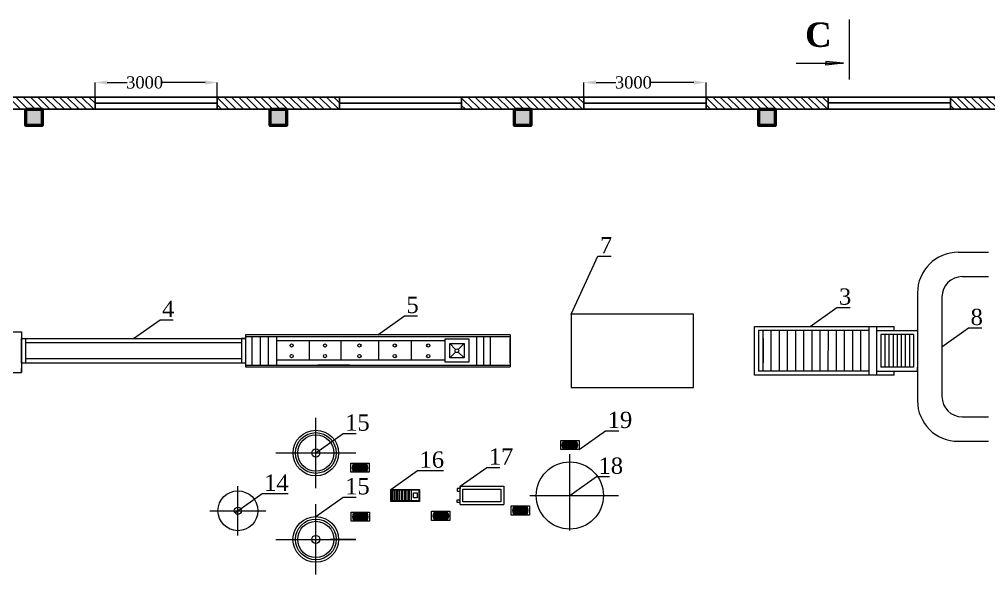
# Model space of a CAD drawing. Header units: inches. Extents: x -4475333 to 345677417, y -211198149 to 2125895.
# Drawn here: x -1887585 to -1863788, y 1351459 to 1365087 of the extents above; entities that cross this region are included whole.
import ezdxf

# ---------------------------------------------------------------- set-up
doc = ezdxf.new("R2010")
doc.units = ezdxf.units.IN
doc.header["$LTSCALE"] = 150
doc.header["$MEASUREMENT"] = 0
for name, color, linetype, lineweight in [('1. N thuong', 255, 'Continuous', 0), ('chuthichso', 8, 'Continuous', 0), ('cot', 2, 'Continuous', 50), ('NHA XUONG', 80, 'Continuous', 50)]:
    doc.layers.add(name, color=color, linetype=linetype, lineweight=lineweight)
doc.layers.add('12132', color=7, linetype='Continuous')
doc.layers.add('132132', color=7, linetype='Continuous')
doc.styles.add('CHU DAM', font='arialbd.ttf', dxfattribs={"height": 200})
doc.styles.add('KICHTHUOC', font='times.ttf')
doc.styles.get("Standard").update_dxf_attribs({"font": 'times.ttf', "height": 100})
doc.dimstyles.new('KICH THUOC HANG', dxfattribs={"dimtxt": 300, "dimasz": 300, "dimexe": 1.25, "dimexo": 0.625, "dimtad": 0, "dimtoh": 1, "dimdec": 0, "dimtxsty": 'KICHTHUOC', "dimcen": 2.5, "dimclrd": 256, "dimclre": 256, "dimclrt": 256, "dimadec": 0, "dimazin": 0, "dimtfac": 1, "dimtdec": 0, "dimtmove": 0, "dimatfit": 3, "dimldrblk": 'OBLIQUE', "dimfxl": 1, "dimlwd": 13, "dimlwe": 13, "dimarcsym": 1})

# ---------------------------------------------------------------- blocks, each defined once
blk = doc.blocks.new('*D173')
at = {"layer": '132132', "lineweight": 13, "transparency": 16777216}
for p, q in [((-1885726, 1363181), (-1885726, 1363539)), ((-1882726, 1363181), (-1882726, 1363539)), ((-1885426, 1363538), (-1884937, 1363538)), ((-1883026, 1363538), (-1884083, 1363538))]:
    blk.add_line(p, q, dxfattribs=at)
at = {"layer": '132132', "lineweight": 0, "transparency": 16777216}
for points in [[(-1885426, 1363588), (-1885426, 1363488), (-1885726, 1363538)], [(-1883026, 1363588), (-1883026, 1363488), (-1882726, 1363538)]]:
    blk.add_solid(points, dxfattribs=at)
at = {"layer": 'Defpoints', "color": 0, "lineweight": 0, "transparency": 16777216}
for p in [(-1882726, 1363538), (-1885726, 1363181), (-1882726, 1363181)]:
    blk.add_point(p, dxfattribs=at)
at = {"layer": '132132', "lineweight": 9, "transparency": 16777216, "insert": (-1884510, 1363538), "char_height": 300, "attachment_point": 5, "style": 'KICHTHUOC'}
blk.add_mtext('3000', dxfattribs=at)
blk = doc.blocks.new('_Oblique')
at = {"color": 0, "linetype": 'ByBlock', "lineweight": -2}
blk.add_line((-0.5, -0.5), (0.5, 0.5), dxfattribs=at)
blk = doc.blocks.new('*D174')
at = {"layer": '132132', "lineweight": 13, "transparency": 16777216}
for p, q in [((-1873726, 1363181), (-1873726, 1363539)), ((-1870726, 1363181), (-1870726, 1363539)), ((-1873426, 1363538), (-1872937, 1363538)), ((-1871026, 1363538), (-1872083, 1363538))]:
    blk.add_line(p, q, dxfattribs=at)
at = {"layer": '132132', "lineweight": 0, "transparency": 16777216}
for points in [[(-1873426, 1363588), (-1873426, 1363488), (-1873726, 1363538)], [(-1871026, 1363588), (-1871026, 1363488), (-1870726, 1363538)]]:
    blk.add_solid(points, dxfattribs=at)
at = {"layer": 'Defpoints', "color": 0, "lineweight": 0, "transparency": 16777216}
for p in [(-1870726, 1363538), (-1873726, 1363181), (-1870726, 1363181)]:
    blk.add_point(p, dxfattribs=at)
at = {"layer": '132132', "lineweight": 9, "transparency": 16777216, "insert": (-1872510, 1363538), "char_height": 300, "attachment_point": 5, "style": 'KICHTHUOC'}
blk.add_mtext('3000', dxfattribs=at)

msp = doc.modelspace()

# ---------------------------------------------------------------- hatches: boundary and pattern name
at = {"layer": '12132', "lineweight": 5, "ltscale": 10}
msp.add_hatch(color=3, dxfattribs=at).paths.add_polyline_path([(-1867352.5, 1364008.2), (-1867787, 1364056.9), (-1867787, 1364008.2), (-1867787, 1363959.5)])
at = {"layer": '12132', "lineweight": 5}
h = msp.add_hatch(dxfattribs=at)
h.set_pattern_fill('ANSI31', color=3, scale=40, angle=-90, style=0)
h.set_pattern_definition([(315, (-1947185.52, 4589129.8), (89.802561, 89.802561), [])])
h.paths.add_polyline_path([(-1887123.2, 1363180.7), (-1885726.1, 1363180.7), (-1885726.1, 1362882.2), (-1886623.2, 1362882.2), (-1888891.3, 1362882.2), (-1888891.3, 1363180.7)])
h = msp.add_hatch(dxfattribs=at)
h.set_pattern_fill('ANSI31', color=3, scale=40, angle=-90, style=0)
h.set_pattern_definition([(315, (-1941350.7, 4589129.8), (89.802561, 89.802561), [])])
h.paths.add_polyline_path([(-1881288.4, 1363180.7), (-1879726.1, 1363180.7), (-1879726.1, 1362882.2), (-1880788.4, 1362882.2), (-1882726.1, 1362882.2), (-1882726.1, 1363180.7)])
h = msp.add_hatch(dxfattribs=at)
h.set_pattern_fill('ANSI31', color=3, scale=40, angle=-90, style=0)
h.set_pattern_definition([(315, (-1935185.49, 4589129.8), (89.802561, 89.802561), [])])
h.paths.add_polyline_path([(-1875123.2, 1363180.7), (-1873726, 1363180.7), (-1873726, 1362882.2), (-1874623.2, 1362882.2), (-1876726.1, 1362882.2), (-1876726.1, 1363180.7)])
h = msp.add_hatch(dxfattribs=at)
h.set_pattern_fill('ANSI31', color=3, scale=40, angle=-90, style=0)
h.set_pattern_definition([(315, (-1929350.7, 4589129.8), (89.802561, 89.802561), [])])
h.paths.add_polyline_path([(-1869288.4, 1363180.7), (-1867726.1, 1363180.7), (-1867726.1, 1362882.2), (-1868788.4, 1362882.2), (-1870726.1, 1362882.2), (-1870726.1, 1363181.4)])
h = msp.add_hatch(dxfattribs=at)
h.set_pattern_fill('ANSI31', color=3, scale=40, angle=-90, style=0)
h.set_pattern_definition([(315, (-1923185.49, 4589129.8), (89.802561, 89.802561), [])])
h.paths.add_polyline_path([(-1863123.2, 1363180.7), (-1861726, 1363180.7), (-1861726, 1362882.2), (-1862623.2, 1362882.2), (-1864726.1, 1362882.2), (-1864726.1, 1363180.7)])
for points in [[(-1887026.1, 1362482.2), (-1887026.1, 1362882.2), (-1887426.1, 1362882.2), (-1887426.1, 1362482.2)], [(-1887026.1, 1362482.2), (-1887026.1, 1362882.2), (-1887426.1, 1362882.2), (-1887426.1, 1362482.2)], [(-1881026.1, 1362482.2), (-1881026.1, 1362882.2), (-1881426.1, 1362882.2), (-1881426.1, 1362482.2)], [(-1881026.1, 1362482.2), (-1881026.1, 1362882.2), (-1881426.1, 1362882.2), (-1881426.1, 1362482.2)], [(-1875026.1, 1362482.2), (-1875026.1, 1362882.2), (-1875426.1, 1362882.2), (-1875426.1, 1362482.2)], [(-1875026.1, 1362482.2), (-1875026.1, 1362882.2), (-1875426.1, 1362882.2), (-1875426.1, 1362482.2)], [(-1869026.1, 1362482.2), (-1869026.1, 1362882.2), (-1869426.1, 1362882.2), (-1869426.1, 1362482.2)], [(-1869026.1, 1362482.2), (-1869026.1, 1362882.2), (-1869426.1, 1362882.2), (-1869426.1, 1362482.2)]]:
    msp.add_hatch(color=7, dxfattribs=at).paths.add_polyline_path(points)

# ---------------------------------------------------------------- linework, layer by layer
at = {"color": 3}
for p, q in [((-1899533.6, 1363180.7), (-1885726.1, 1363180.7)), ((-1885726.1, 1363180.7), (-1898725.7, 1363180.7)), ((-1888726.1, 1363180.7), (-1885726.1, 1363180.7)), ((-1887226.1, 1363180.7), (-1885726.1, 1363180.7)), ((-1887026.1, 1363180.7), (-1881226.1, 1363180.7)), ((-1886226.1, 1363180.7), (-1885226.1, 1363180.7)), ((-1885726.1, 1362882.2), (-1885726.1, 1363180.7)), ((-1882726.1, 1363180.7), (-1885726.1, 1363180.7)), ((-1885726.1, 1362882.2), (-1885726.1, 1363180.7)), ((-1884862.2, 1363180.7), (-1884862.2, 1363180.7)), ((-1883226.1, 1363180.7), (-1882226.1, 1363180.7)), ((-1882726.1, 1362882.2), (-1882726.1, 1363180.7)), ((-1873726.1, 1363180.7), (-1882726.1, 1363180.7)), ((-1882726.1, 1363180.7), (-1882726.1, 1362882.2)), ((-1881226.1, 1363180.7), (-1882476.1, 1363180.7)), ((-1879726.1, 1363180.7), (-1876726.1, 1363180.7)), ((-1879726.1, 1362882.2), (-1879726.1, 1363180.7)), ((-1876726.1, 1363180.7), (-1876726.1, 1362882.2)), ((-1873726.1, 1362882.2), (-1873726.1, 1363180.7)), ((-1870726.1, 1363180.7), (-1873726.1, 1363180.7)), ((-1870726.1, 1363180.7), (-1873174.6, 1363180.7)), ((-1870726.1, 1363180.7), (-1861726.1, 1363180.7)), ((-1870726.1, 1362882.2), (-1870726.1, 1363180.7)), ((-1870726.1, 1363180.7), (-1870726.1, 1363180.7)), ((-1867726.1, 1362882.2), (-1867726.1, 1363180.7)), ((-1864726.1, 1363180.7), (-1864726.1, 1362882.2)), ((-1894805.8, 1362882.2), (-1887226.1, 1362882.2)), ((-1894805.8, 1362882.2), (-1887226.1, 1362882.2)), ((-1885726.1, 1362882.2), (-1887226.1, 1362882.2)), ((-1887226.1, 1362882.2), (-1887026.1, 1362882.2)), ((-1885726.1, 1362882.2), (-1887026.1, 1362882.2)), ((-1885726.1, 1363034.4), (-1882726.1, 1363034.4)), ((-1882726.1, 1362882.2), (-1885726.1, 1362882.2)), ((-1881226.1, 1362882.2), (-1882726.1, 1362882.2)), ((-1882726.1, 1362882.2), (-1876560.9, 1362882.2)), ((-1881226.1, 1362882.2), (-1879560.9, 1362882.2)), ((-1880974, 1362882.2), (-1881174, 1362882.2)), ((-1881026.1, 1362882.2), (-1880826.1, 1362882.2)), ((-1879726.1, 1363031.5), (-1876726.1, 1363031.5)), ((-1876726.1, 1362882.2), (-1879726.1, 1362882.2)), ((-1873726.1, 1362882.2), (-1876560.9, 1362882.2)), ((-1873726.1, 1363031.5), (-1870726.1, 1363031.5)), ((-1873726.1, 1362882.2), (-1870726.1, 1362882.2)), ((-1870726.1, 1362882.2), (-1873174.6, 1362882.2)), ((-1872223.6, 1362882.2), (-1872023.6, 1362882.2)), ((-1861726.1, 1362882.2), (-1870726.1, 1362882.2)), ((-1870726.1, 1362882.2), (-1870726.1, 1362882.2)), ((-1864726.1, 1363041.7), (-1867726.1, 1363041.7))]:
    msp.add_line(p, q, dxfattribs=at)
at = {"color": 7}
for p, q in [((-1875426.1, 1362882.2), (-1875626.1, 1362882.2)), ((-1887026.1, 1362682.2), (-1887026.1, 1362482.2)), ((-1881026.1, 1362682.2), (-1881026.1, 1362482.2)), ((-1875026.1, 1362682.2), (-1875026.1, 1362482.2)), ((-1869026.1, 1362682.2), (-1869026.1, 1362482.2))]:
    msp.add_line(p, q, dxfattribs=at)
at = {"layer": '1. N thuong', "lineweight": 0}
for p, q in [((-1864534.5, 1359372.4), (-1863788.5, 1359372.4)), ((-1864434.5, 1358772.4), (-1863788.5, 1358772.4)), ((-1865534.5, 1358372.4), (-1865534.5, 1357452.4)), ((-1864934.5, 1358272.4), (-1864934.5, 1355830.9)), ((-1871034.5, 1357852.4), (-1874034.5, 1357852.4)), ((-1874034.5, 1357852.4), (-1874034.5, 1356052.4)), ((-1871034.5, 1356052.4), (-1871034.5, 1357852.4)), ((-1888534.9, 1357417.9), (-1887534.9, 1357417.9)), ((-1887534.9, 1357417.9), (-1887534.9, 1356417.9)), ((-1869534.5, 1356352.4), (-1869534.5, 1357552.4)), ((-1869534.5, 1357552.4), (-1866110.4, 1357552.4)), ((-1869534.5, 1357552.4), (-1869434.5, 1357552.4)), ((-1869434.5, 1357452.3), (-1869434.5, 1356452.4)), ((-1866724, 1357449.3), (-1869434.5, 1357452.3)), ((-1869324.5, 1356455.1), (-1869323.4, 1357452.1)), ((-1869124.5, 1356452.4), (-1869123.4, 1357449.4)), ((-1868924.5, 1356452.4), (-1868923.4, 1357449.4)), ((-1868724.5, 1356452.4), (-1868723.4, 1357449.4)), ((-1868524.5, 1356452.4), (-1868523.4, 1357449.4)), ((-1868524.5, 1356452.4), (-1868523.4, 1357449.4)), ((-1868324.5, 1356452.4), (-1868323.4, 1357449.4)), ((-1868124.5, 1356452.4), (-1868123.4, 1357449.4)), ((-1867924.5, 1356452.4), (-1867923.4, 1357449.4)), ((-1867724.5, 1356452.4), (-1867723.4, 1357449.4)), ((-1867724.5, 1356452.4), (-1867723.4, 1357449.4)), ((-1867524.5, 1356453.1), (-1867523.4, 1357450)), ((-1867524.5, 1356452.4), (-1867523.4, 1357449.4)), ((-1867324.5, 1356452.4), (-1867323.4, 1357449.4)), ((-1867324.5, 1356452.4), (-1867323.4, 1357449.4)), ((-1867124.5, 1356452.4), (-1867123.4, 1357449.4)), ((-1866924.5, 1356452.4), (-1866923.4, 1357449.4)), ((-1866724.5, 1356352.4), (-1866724.5, 1357552.4)), ((-1866534.4, 1356352.4), (-1866534.4, 1357552.4)), ((-1866534.4, 1357452.4), (-1865534.5, 1357452.4)), ((-1866434.5, 1357352.4), (-1866434.5, 1356552.4)), ((-1865634.5, 1357352.4), (-1866434.4, 1357352.4)), ((-1866334.5, 1357352.4), (-1866334.5, 1356552.4)), ((-1866234.5, 1357352.4), (-1866234.5, 1356552.4)), ((-1866134.5, 1357352.4), (-1866134.5, 1356552.4)), ((-1866110.4, 1357452.4), (-1866110.4, 1357552.4)), ((-1866034.5, 1357352.4), (-1866034.5, 1356552.4)), ((-1865934.5, 1357352.4), (-1865934.5, 1356552.4)), ((-1865834.5, 1357352.4), (-1865834.5, 1356552.4)), ((-1865734.5, 1357352.4), (-1865734.5, 1356552.4)), ((-1865634.5, 1357352.4), (-1865634.5, 1356552.4)), ((-1865534.5, 1357452.4), (-1865534.5, 1356452.4)), ((-1865534.5, 1357452.4), (-1865534.5, 1356452.4)), ((-1865534.5, 1357452.4), (-1865534.5, 1356452.4)), ((-1887535, 1356652.4), (-1887535, 1357252.4)), ((-1887534.9, 1357252.4), (-1882034.9, 1357252.4)), ((-1887435, 1357252.4), (-1887435, 1356652.4)), ((-1887435, 1357152.4), (-1882134.9, 1357152.4)), ((-1882034.9, 1357252.4), (-1882134.9, 1357252.4)), ((-1882134.9, 1357252.4), (-1882134.9, 1356652.4)), ((-1882134.9, 1357152.4), (-1882134.9, 1356752.4)), ((-1875534.9, 1357347.4), (-1882034.9, 1357347.4)), ((-1882034.9, 1357347.4), (-1882034.9, 1356557.4)), ((-1882034.9, 1357307.4), (-1875534.9, 1357307.4)), ((-1882034.9, 1357252.4), (-1882034.9, 1356652.4)), ((-1882034.9, 1357252.4), (-1882034.9, 1357212.4)), ((-1882034.9, 1357252.4), (-1882034.9, 1356857.4)), ((-1881874.5, 1357307.4), (-1881874.5, 1356597.4)), ((-1881874.5, 1357307.4), (-1881874.5, 1356597.4)), ((-1881674.5, 1357307.4), (-1881674.5, 1356597.4)), ((-1881674.5, 1357307.4), (-1881674.5, 1356597.4)), ((-1881474.5, 1357307.4), (-1881474.5, 1356597.4)), ((-1881474.5, 1357307.4), (-1881474.5, 1356597.4)), ((-1881274.5, 1357307.4), (-1881274.5, 1356597.4)), ((-1881274.5, 1357307.4), (-1881274.5, 1356597.4)), ((-1877131.6, 1357198.9), (-1881274.5, 1357198.9)), ((-1880468, 1357198.9), (-1880468, 1356723)), ((-1879690, 1357198.9), (-1879690, 1356723)), ((-1878767, 1357198.9), (-1878767, 1356723)), ((-1877965, 1357198.9), (-1877965, 1356723)), ((-1877018.8, 1357128.1), (-1876874.7, 1356985)), ((-1876809.8, 1356985), (-1876665.8, 1357128.1)), ((-1876358.5, 1357307.4), (-1876358.5, 1356597.4)), ((-1876190, 1357307.4), (-1876190, 1356597.4)), ((-1876027, 1357307.4), (-1876027, 1356597.4)), ((-1875534.9, 1357347.4), (-1875534.9, 1356557.4)), ((-1875534.9, 1357252.4), (-1875534.9, 1356652.4)), ((-1875534.5, 1357252.4), (-1875534.5, 1356652.4)), ((-1875534.5, 1356652.4), (-1875534.5, 1357252.4)), ((-1875534.5, 1357252.4), (-1875534.5, 1356652.4)), ((-1869324, 1357253.6), (-1869324, 1356653.6)), ((-1877018.8, 1356777.2), (-1876874.7, 1356920.4)), ((-1876809.8, 1356920.4), (-1876665.8, 1356777.2)), ((-1882034.9, 1356652.4), (-1887534.9, 1356652.4)), ((-1882134.9, 1356752.4), (-1887435, 1356752.4)), ((-1877131.6, 1356723), (-1881274.5, 1356723)), ((-1875534.9, 1356652.4), (-1875534.9, 1356652.4)), ((-1888534.9, 1356417.9), (-1887534.9, 1356417.9)), ((-1887534.9, 1356417.9), (-1887534.9, 1356517.9)), ((-1882034.9, 1356597.4), (-1875534.9, 1356597.4)), ((-1882034.9, 1356557.4), (-1875534.9, 1356557.4)), ((-1879481.4, 1356597.4), (-1880255.6, 1356597.4)), ((-1866724.5, 1356452.4), (-1869434.5, 1356452.4)), ((-1866724.5, 1356452.4), (-1866824.5, 1356452.4)), ((-1866724.5, 1356352.4), (-1866724.5, 1356452.4)), ((-1866534.4, 1356452.4), (-1865534.5, 1356452.4)), ((-1865634.5, 1356552.4), (-1866434.4, 1356552.4)), ((-1866110.4, 1356352.4), (-1866110.4, 1356452.4)), ((-1865534.5, 1356452.4), (-1865534.5, 1356552.4)), ((-1865534.5, 1356452.4), (-1865534.5, 1355730.9)), ((-1866110.4, 1356352.4), (-1869534.5, 1356352.4)), ((-1874034.5, 1356052.4), (-1871034.5, 1356052.4)), ((-1880305.7, 1353581.2), (-1880305.7, 1355307.9)), ((-1864434.5, 1355330.9), (-1863788.5, 1355330.9)), ((-1874294.3, 1354526), (-1874294.3, 1354751)), ((-1874294.3, 1354526), (-1874294.3, 1354751)), ((-1874294.3, 1354751), (-1873844.3, 1354751)), ((-1873844.3, 1354751), (-1873844.3, 1354526)), ((-1873844.3, 1354526), (-1874294.3, 1354526)), ((-1873844.3, 1354526), (-1874294.3, 1354526)), ((-1874234.3, 1354556), (-1874234.3, 1354721)), ((-1874234.3, 1354721), (-1873904.3, 1354721)), ((-1874234.3, 1354556), (-1874234.3, 1354721)), ((-1874234.3, 1354721), (-1873904.3, 1354721)), ((-1874234.3, 1354706), (-1873904.3, 1354706)), ((-1874234.3, 1354706), (-1873904.3, 1354706)), ((-1874234.3, 1354691), (-1873904.3, 1354691)), ((-1874234.3, 1354691), (-1873904.3, 1354691)), ((-1874234.3, 1354676), (-1873904.3, 1354676)), ((-1874234.3, 1354676), (-1873904.3, 1354676)), ((-1874234.3, 1354661), (-1873904.3, 1354661)), ((-1874234.3, 1354661), (-1873904.3, 1354661)), ((-1874234.3, 1354646), (-1873904.3, 1354646)), ((-1874234.3, 1354646), (-1873904.3, 1354646)), ((-1874234.3, 1354631), (-1873904.3, 1354631)), ((-1874234.3, 1354631), (-1873904.3, 1354631)), ((-1874234.3, 1354616), (-1873904.3, 1354616)), ((-1874234.3, 1354616), (-1873904.3, 1354616)), ((-1874234.3, 1354601), (-1873904.3, 1354601)), ((-1874234.3, 1354601), (-1873904.3, 1354601)), ((-1874234.3, 1354586), (-1873904.3, 1354586)), ((-1874234.3, 1354586), (-1873904.3, 1354586)), ((-1874234.3, 1354571), (-1873904.3, 1354571)), ((-1874234.3, 1354571), (-1873904.3, 1354571)), ((-1873904.3, 1354556), (-1874234.3, 1354556)), ((-1873904.3, 1354556), (-1874234.3, 1354556)), ((-1873904.3, 1354721), (-1873904.3, 1354556)), ((-1864534.5, 1354730.9), (-1863788.5, 1354730.9)), ((-1881287, 1354444.6), (-1879325.8, 1354444.6)), ((-1874069.3, 1354264.5), (-1874069.3, 1354411.9)), ((-1874069.3, 1352537.8), (-1874069.3, 1354264.5)), ((-1879447, 1353969.5), (-1879447, 1354194.5)), ((-1879447, 1353969.5), (-1879447, 1354194.5)), ((-1879447, 1354194.5), (-1878997, 1354194.5)), ((-1879387, 1353999.5), (-1879387, 1354164.5)), ((-1879387, 1354164.5), (-1879057, 1354164.5)), ((-1879387, 1353999.5), (-1879387, 1354164.5)), ((-1879387, 1354164.5), (-1879057, 1354164.5)), ((-1879387, 1354149.5), (-1879057, 1354149.5)), ((-1879387, 1354149.5), (-1879057, 1354149.5)), ((-1879387, 1354134.5), (-1879057, 1354134.5)), ((-1879387, 1354134.5), (-1879057, 1354134.5)), ((-1879387, 1354119.5), (-1879057, 1354119.5)), ((-1879387, 1354119.5), (-1879057, 1354119.5)), ((-1879387, 1354104.5), (-1879057, 1354104.5)), ((-1879387, 1354104.5), (-1879057, 1354104.5)), ((-1879387, 1354089.5), (-1879057, 1354089.5)), ((-1879387, 1354089.5), (-1879057, 1354089.5)), ((-1879387, 1354074.5), (-1879057, 1354074.5)), ((-1879387, 1354074.5), (-1879057, 1354074.5)), ((-1879387, 1354059.5), (-1879057, 1354059.5)), ((-1879387, 1354059.5), (-1879057, 1354059.5)), ((-1879387, 1354044.5), (-1879057, 1354044.5)), ((-1879387, 1354044.5), (-1879057, 1354044.5)), ((-1879387, 1354029.5), (-1879057, 1354029.5)), ((-1879387, 1354029.5), (-1879057, 1354029.5)), ((-1879057, 1354164.5), (-1879057, 1353999.5)), ((-1878997, 1354194.5), (-1878997, 1353969.5)), ((-1878997, 1353969.5), (-1879447, 1353969.5)), ((-1878997, 1353969.5), (-1879447, 1353969.5)), ((-1879387, 1354014.5), (-1879057, 1354014.5)), ((-1879387, 1354014.5), (-1879057, 1354014.5)), ((-1879057, 1353999.5), (-1879387, 1353999.5)), ((-1879057, 1353999.5), (-1879387, 1353999.5)), ((-1882220.1, 1352422.6), (-1882220.1, 1353631.3)), ((-1878464.3, 1353551.1), (-1877764.3, 1353551.1)), ((-1878464.3, 1353251.1), (-1878464.3, 1353551.1)), ((-1877764.3, 1353551.1), (-1877764.3, 1353251.1)), ((-1876764.3, 1353576.1), (-1876834.3, 1353576.1)), ((-1876834.3, 1353576.1), (-1876834.3, 1353506.1)), ((-1876764.3, 1353176.1), (-1876764.3, 1353626.1)), ((-1876764.3, 1353626.1), (-1876764.3, 1353576.1)), ((-1876764.3, 1353626.1), (-1876714.3, 1353626.1)), ((-1876764.3, 1353626.1), (-1875694.3, 1353626.1)), ((-1876694.3, 1353556.1), (-1875764.3, 1353556.1)), ((-1876694.3, 1353246.1), (-1876694.3, 1353556.1)), ((-1875764.3, 1353556.1), (-1875764.3, 1353246.1)), ((-1875694.3, 1353626.1), (-1875694.3, 1353176.1)), ((-1878449.3, 1353536.1), (-1878449.3, 1353266.1)), ((-1878449.3, 1353536.1), (-1877779.3, 1353536.1)), ((-1878449.3, 1353536.1), (-1878429.3, 1353536.1)), ((-1878409.3, 1353266.1), (-1878409.3, 1353536.1)), ((-1878409.3, 1353536.1), (-1878389.3, 1353536.1)), ((-1878369.3, 1353266.1), (-1878369.3, 1353536.1)), ((-1878369.3, 1353536.1), (-1878349.3, 1353536.1)), ((-1878329.3, 1353266.1), (-1878329.3, 1353536.1)), ((-1878329.3, 1353536.1), (-1878309.3, 1353536.1)), ((-1878289.3, 1353266.1), (-1878289.3, 1353536.1)), ((-1878289.3, 1353536.1), (-1878269.3, 1353536.1)), ((-1878249.3, 1353266.1), (-1878249.3, 1353536.1)), ((-1878249.3, 1353536.1), (-1878209.3, 1353536.1)), ((-1878209.3, 1353536.1), (-1878209.3, 1353266.1)), ((-1878169.3, 1353266.1), (-1878169.3, 1353536.1)), ((-1878169.3, 1353536.1), (-1878129.3, 1353536.1)), ((-1878129.3, 1353536.1), (-1878129.3, 1353266.1)), ((-1878089.3, 1353266.1), (-1878089.3, 1353536.1)), ((-1878089.3, 1353536.1), (-1878049.3, 1353536.1)), ((-1878049.3, 1353536.1), (-1878049.3, 1353266.1)), ((-1878009.3, 1353266.1), (-1878009.3, 1353536.1)), ((-1878009.3, 1353536.1), (-1877969.3, 1353536.1)), ((-1877969.3, 1353536.1), (-1877969.3, 1353266.1)), ((-1877779.3, 1353536.1), (-1877779.3, 1353266.1)), ((-1876834.3, 1353506.1), (-1876764.3, 1353506.1)), ((-1875050.6, 1353401.1), (-1873089.4, 1353401.1)), ((-1873089.4, 1353401.1), (-1872879.5, 1353401.1)), ((-1880307.4, 1351459.1), (-1880307.4, 1353185.8)), ((-1878464.3, 1353251.1), (-1878464.3, 1353266.1)), ((-1877764.3, 1353251.1), (-1878464.3, 1353251.1)), ((-1877779.3, 1353266.1), (-1878449.3, 1353266.1)), ((-1878429.3, 1353266.1), (-1878409.3, 1353266.1)), ((-1878389.3, 1353266.1), (-1878369.3, 1353266.1)), ((-1878349.3, 1353266.1), (-1878329.3, 1353266.1)), ((-1878309.3, 1353266.1), (-1878289.3, 1353266.1)), ((-1878269.3, 1353266.1), (-1878249.3, 1353266.1)), ((-1878209.3, 1353266.1), (-1878169.3, 1353266.1)), ((-1878129.3, 1353266.1), (-1878089.3, 1353266.1)), ((-1878049.3, 1353266.1), (-1878009.3, 1353266.1)), ((-1876834.3, 1353226.1), (-1876834.3, 1353296.1)), ((-1876834.3, 1353296.1), (-1876764.3, 1353296.1)), ((-1876764.3, 1353226.1), (-1876834.3, 1353226.1)), ((-1876764.3, 1353176.1), (-1876764.3, 1353226.1)), ((-1876764.3, 1353176.1), (-1875694.3, 1353176.1)), ((-1875764.3, 1353246.1), (-1876694.3, 1353246.1)), ((-1875511.3, 1352919), (-1875511.3, 1353144)), ((-1875511.3, 1352919), (-1875511.3, 1353144)), ((-1875511.3, 1353144), (-1875061.3, 1353144)), ((-1875451.3, 1352949), (-1875451.3, 1353114)), ((-1875451.3, 1353114), (-1875121.3, 1353114)), ((-1875451.3, 1352949), (-1875451.3, 1353114)), ((-1875451.3, 1353114), (-1875121.3, 1353114)), ((-1875451.3, 1353099), (-1875121.3, 1353099)), ((-1875451.3, 1353099), (-1875121.3, 1353099)), ((-1875451.3, 1353084), (-1875121.3, 1353084)), ((-1875451.3, 1353084), (-1875121.3, 1353084)), ((-1875451.3, 1353069), (-1875121.3, 1353069)), ((-1875451.3, 1353069), (-1875121.3, 1353069)), ((-1875121.3, 1353114), (-1875121.3, 1352949)), ((-1875061.3, 1353144), (-1875061.3, 1352919)), ((-1882907.1, 1353027), (-1881534.2, 1353027)), ((-1879439.3, 1352768.7), (-1879439.3, 1352993.7)), ((-1879439.3, 1352768.7), (-1879439.3, 1352993.7)), ((-1879439.3, 1352993.7), (-1878989.3, 1352993.7)), ((-1879379.3, 1352798.7), (-1879379.3, 1352963.7)), ((-1879379.3, 1352963.7), (-1879049.3, 1352963.7)), ((-1879379.3, 1352798.7), (-1879379.3, 1352963.7)), ((-1879379.3, 1352963.7), (-1879049.3, 1352963.7)), ((-1879379.3, 1352948.7), (-1879049.3, 1352948.7)), ((-1879379.3, 1352948.7), (-1879049.3, 1352948.7)), ((-1879379.3, 1352933.7), (-1879049.3, 1352933.7)), ((-1879379.3, 1352933.7), (-1879049.3, 1352933.7)), ((-1879379.3, 1352918.7), (-1879049.3, 1352918.7)), ((-1879379.3, 1352918.7), (-1879049.3, 1352918.7)), ((-1879379.3, 1352903.7), (-1879049.3, 1352903.7)), ((-1879379.3, 1352903.7), (-1879049.3, 1352903.7)), ((-1879379.3, 1352888.7), (-1879049.3, 1352888.7)), ((-1879379.3, 1352888.7), (-1879049.3, 1352888.7)), ((-1879379.3, 1352873.7), (-1879049.3, 1352873.7)), ((-1879379.3, 1352873.7), (-1879049.3, 1352873.7)), ((-1879379.3, 1352858.7), (-1879049.3, 1352858.7)), ((-1879379.3, 1352858.7), (-1879049.3, 1352858.7)), ((-1879379.3, 1352843.7), (-1879049.3, 1352843.7)), ((-1879379.3, 1352843.7), (-1879049.3, 1352843.7)), ((-1879049.3, 1352963.7), (-1879049.3, 1352798.7)), ((-1878989.3, 1352993.7), (-1878989.3, 1352768.7)), ((-1877464.3, 1352790.6), (-1877464.3, 1353015.6)), ((-1877464.3, 1352790.6), (-1877464.3, 1353015.6)), ((-1877464.3, 1353015.6), (-1877014.3, 1353015.6)), ((-1877404.3, 1352820.6), (-1877404.3, 1352985.6)), ((-1877404.3, 1352985.6), (-1877074.3, 1352985.6)), ((-1877404.3, 1352820.6), (-1877404.3, 1352985.6)), ((-1877404.3, 1352985.6), (-1877074.3, 1352985.6)), ((-1877404.3, 1352970.6), (-1877074.3, 1352970.6)), ((-1877404.3, 1352970.6), (-1877074.3, 1352970.6)), ((-1877404.3, 1352955.6), (-1877074.3, 1352955.6)), ((-1877404.3, 1352955.6), (-1877074.3, 1352955.6)), ((-1877404.3, 1352940.6), (-1877074.3, 1352940.6)), ((-1877404.3, 1352940.6), (-1877074.3, 1352940.6)), ((-1877404.3, 1352925.6), (-1877074.3, 1352925.6)), ((-1877404.3, 1352925.6), (-1877074.3, 1352925.6)), ((-1877404.3, 1352910.6), (-1877074.3, 1352910.6)), ((-1877404.3, 1352910.6), (-1877074.3, 1352910.6)), ((-1877404.3, 1352895.6), (-1877074.3, 1352895.6)), ((-1877404.3, 1352895.6), (-1877074.3, 1352895.6)), ((-1877404.3, 1352880.6), (-1877074.3, 1352880.6)), ((-1877404.3, 1352880.6), (-1877074.3, 1352880.6)), ((-1877404.3, 1352865.6), (-1877074.3, 1352865.6)), ((-1877404.3, 1352865.6), (-1877074.3, 1352865.6)), ((-1877404.3, 1352850.6), (-1877074.3, 1352850.6)), ((-1877404.3, 1352850.6), (-1877074.3, 1352850.6)), ((-1877404.3, 1352835.6), (-1877074.3, 1352835.6)), ((-1877404.3, 1352835.6), (-1877074.3, 1352835.6)), ((-1877074.3, 1352985.6), (-1877074.3, 1352820.6)), ((-1877014.3, 1353015.6), (-1877014.3, 1352790.6)), ((-1875061.3, 1352919), (-1875511.3, 1352919)), ((-1875061.3, 1352919), (-1875511.3, 1352919)), ((-1875451.3, 1353054), (-1875121.3, 1353054)), ((-1875451.3, 1353054), (-1875121.3, 1353054)), ((-1875451.3, 1353039), (-1875121.3, 1353039)), ((-1875451.3, 1353039), (-1875121.3, 1353039)), ((-1875451.3, 1353024), (-1875121.3, 1353024)), ((-1875451.3, 1353024), (-1875121.3, 1353024)), ((-1875451.3, 1353009), (-1875121.3, 1353009)), ((-1875451.3, 1353009), (-1875121.3, 1353009)), ((-1875451.3, 1352994), (-1875121.3, 1352994)), ((-1875451.3, 1352994), (-1875121.3, 1352994)), ((-1875451.3, 1352979), (-1875121.3, 1352979)), ((-1875451.3, 1352979), (-1875121.3, 1352979)), ((-1875451.3, 1352964), (-1875121.3, 1352964)), ((-1875451.3, 1352964), (-1875121.3, 1352964)), ((-1875121.3, 1352949), (-1875451.3, 1352949)), ((-1875121.3, 1352949), (-1875451.3, 1352949)), ((-1878989.3, 1352768.7), (-1879439.3, 1352768.7)), ((-1878989.3, 1352768.7), (-1879439.3, 1352768.7)), ((-1879379.3, 1352828.7), (-1879049.3, 1352828.7)), ((-1879379.3, 1352828.7), (-1879049.3, 1352828.7)), ((-1879379.3, 1352813.7), (-1879049.3, 1352813.7)), ((-1879379.3, 1352813.7), (-1879049.3, 1352813.7)), ((-1879049.3, 1352798.7), (-1879379.3, 1352798.7)), ((-1879049.3, 1352798.7), (-1879379.3, 1352798.7)), ((-1877014.3, 1352790.6), (-1877464.3, 1352790.6)), ((-1877014.3, 1352790.6), (-1877464.3, 1352790.6)), ((-1877074.3, 1352820.6), (-1877404.3, 1352820.6)), ((-1877074.3, 1352820.6), (-1877404.3, 1352820.6)), ((-1881288.7, 1352322.5), (-1879327.5, 1352322.5)), ((-1879327.5, 1352322.5), (-1879955.1, 1352322.5))]:
    msp.add_line(p, q, dxfattribs=at)
for points in [[(-1877131.6, 1357248.9), (-1876548.8, 1357248.9), (-1876548.8, 1356673), (-1877131.6, 1356673)], [(-1877018.8, 1357128.1), (-1876665.8, 1357128.1), (-1876665.8, 1356777.2), (-1877018.8, 1356777.2)], [(-1877905.5, 1353467.4), (-1877819.3, 1353467.4), (-1877819.3, 1353344), (-1877905.5, 1353344)]]:
    msp.add_lwpolyline(points, close=True, dxfattribs=at)
for centre, radius in [((-1880900, 1357082.4), 40), ((-1880081.5, 1357082.4), 40), ((-1879237, 1357082.4), 40), ((-1878368.5, 1357082.4), 40), ((-1877546.5, 1357082.4), 40), ((-1876842.3, 1356952.7), 45.8), ((-1880900, 1356822.4), 40), ((-1880081.5, 1356822.4), 40), ((-1879237, 1356822.4), 40), ((-1878368.5, 1356822.4), 40), ((-1877546.5, 1356822.4), 40), ((-1880307, 1354442.5), 560), ((-1880306.4, 1354444.6), 500), ((-1880306.4, 1354444.6), 445), ((-1880306.4, 1354444.6), 100), ((-1874069.3, 1353401.1), 825), ((-1882220.1, 1353027), 490), ((-1882219.9, 1353027), 87.9), ((-1880307.4, 1352322.5), 560), ((-1880307.4, 1352322.5), 500), ((-1880307.4, 1352322.5), 445), ((-1880307.4, 1352322.5), 100)]:
    msp.add_circle(centre, radius, dxfattribs=at)
for centre, radius, start, end in [((-1864534.5, 1358372.4), 1000, 90, 180), ((-1864434.5, 1358272.4), 500, 90, 180), ((-1864534.5, 1355730.9), 1000, 180, 270), ((-1864434.5, 1355830.9), 500, 180, 270), ((-1874135.9, 1354638.5), 128.4, 140.03379, 219.96621), ((-1874135.9, 1354638.5), 128.4, 140.03379, 219.96621), ((-1874002.7, 1354638.5), 128.4, 320.03379, 39.96621), ((-1879288.5, 1354082), 128.4, 140.03379, 219.96621), ((-1879288.5, 1354082), 128.4, 140.03379, 219.96621), ((-1879155.4, 1354082), 128.4, 320.03379, 39.96621), ((-1875352.9, 1353031.5), 128.4, 140.03379, 219.96621), ((-1875352.9, 1353031.5), 128.4, 140.03379, 219.96621), ((-1875219.8, 1353031.5), 128.4, 320.03379, 39.96621), ((-1879280.8, 1352881.2), 128.4, 140.03379, 219.96621), ((-1879280.8, 1352881.2), 128.4, 140.03379, 219.96621), ((-1879147.7, 1352881.2), 128.4, 320.03379, 39.96621), ((-1877305.9, 1352903.1), 128.4, 140.03379, 219.96621), ((-1877305.9, 1352903.1), 128.4, 140.03379, 219.96621), ((-1877172.7, 1352903.1), 128.4, 320.03379, 39.96621)]:
    msp.add_arc(centre, radius, start, end, dxfattribs=at)
at = {"layer": 'chuthichso', "lineweight": 0}
for p, q in [((-1874034.5, 1357852.4), (-1873381.6, 1359275.7)), ((-1873381.6, 1359275.7), (-1873058.7, 1359275.7)), ((-1868166.4, 1357552.3), (-1867513.5, 1358016.3)), ((-1867513.5, 1358016.3), (-1867190.6, 1358016.3)), ((-1884785, 1357252.4), (-1884132, 1357716.4)), ((-1884132, 1357716.4), (-1883809.2, 1357716.4)), ((-1878784.9, 1357347.4), (-1878132, 1357811.4)), ((-1878132, 1357811.4), (-1877809.2, 1357811.4)), ((-1864934.5, 1357051.7), (-1864281.6, 1357515.6)), ((-1864281.6, 1357515.6), (-1863958.7, 1357515.6)), ((-1873844.3, 1354526), (-1873191.4, 1354990)), ((-1873191.4, 1354990), (-1872868.5, 1354990)), ((-1880306.4, 1354444.6), (-1879637.7, 1354923.5)), ((-1879637.7, 1354923.5), (-1879314.9, 1354923.5)), ((-1876764.3, 1353626.1), (-1876111.4, 1354090.1)), ((-1876111.4, 1354090.1), (-1875788.5, 1354090.1)), ((-1878464.3, 1353551.1), (-1877811.4, 1354015.1)), ((-1877811.4, 1354015.1), (-1877171.2, 1354015.1)), ((-1874070, 1353401.1), (-1873417.1, 1353865.1)), ((-1873417.1, 1353865.1), (-1873094.2, 1353865.1)), ((-1882280.6, 1352983.8), (-1881627.7, 1353447.8)), ((-1881627.7, 1353447.8), (-1880987.5, 1353447.8)), ((-1880306.4, 1352882), (-1879637.7, 1353361)), ((-1879637.7, 1353361), (-1879314.9, 1353361))]:
    msp.add_line(p, q, dxfattribs=at)
at = {"layer": 'cot', "color": 7}
for points in [[(-1887426.1, 1362882.2), (-1887026.1, 1362882.2), (-1887026.1, 1362482.2), (-1887426.1, 1362482.2)], [(-1887426.1, 1362882.2), (-1887026.1, 1362882.2), (-1887026.1, 1362482.2), (-1887426.1, 1362482.2)], [(-1881426.1, 1362882.2), (-1881026.1, 1362882.2), (-1881026.1, 1362482.2), (-1881426.1, 1362482.2)], [(-1881426.1, 1362882.2), (-1881026.1, 1362882.2), (-1881026.1, 1362482.2), (-1881426.1, 1362482.2)], [(-1875426.1, 1362882.2), (-1875026.1, 1362882.2), (-1875026.1, 1362482.2), (-1875426.1, 1362482.2)], [(-1875426.1, 1362882.2), (-1875026.1, 1362882.2), (-1875026.1, 1362482.2), (-1875426.1, 1362482.2)], [(-1869426.1, 1362882.2), (-1869026.1, 1362882.2), (-1869026.1, 1362482.2), (-1869426.1, 1362482.2)], [(-1869426.1, 1362882.2), (-1869026.1, 1362882.2), (-1869026.1, 1362482.2), (-1869426.1, 1362482.2)]]:
    msp.add_lwpolyline(points, close=True, dxfattribs=at)
at = {"layer": 'NHA XUONG', "color": 3, "lineweight": 18, "ltscale": 10}
for p, q in [((-1867214.6, 1365086.7), (-1867214.6, 1363611.4)), ((-1867352.5, 1364008.2), (-1867787, 1364056.9)), ((-1867787, 1364056.9), (-1867787, 1364008.2)), ((-1868509.9, 1364008.2), (-1867352.5, 1364008.2)), ((-1867352.5, 1364008.2), (-1867787, 1363959.5)), ((-1867787, 1363959.5), (-1867787, 1364008.2))]:
    msp.add_line(p, q, dxfattribs=at)

# ---------------------------------------------------------------- texts
at = {"layer": '1. N thuong', "lineweight": 0, "char_height": 400, "width": 236.121, "attachment_point": 1}
for s, insert in [('7', (-1873332.1, 1359743.2)), ('3', (-1867464, 1358483.8)), ('4', (-1884082.5, 1358183.9)), ('5', (-1878082.5, 1358278.9)), ('8', (-1864232.1, 1357983.1)), ('19', (-1873141.9, 1355457.5)), ('15', (-1879588.2, 1355391)), ('17', (-1876061.9, 1354557.6)), ('16', (-1877761.9, 1354482.6)), ('18', (-1873367.6, 1354332.6)), ('14', (-1881578.2, 1353915.3)), ('15', (-1879588.2, 1353828.4))]:
    msp.add_mtext(s, dxfattribs=dict(at, insert=insert))
at = {"layer": 'NHA XUONG', "color": 3, "lineweight": 18, "ltscale": 10, "insert": (-1868294.8, 1365011.4), "char_height": 600, "width": 872.228, "attachment_point": 1, "style": 'CHU DAM'}
msp.add_mtext('{\\fTimes New Roman|b1|i0|c0|p18;C}', dxfattribs=at)

# ---------------------------------------------------------------- dimensions: what is measured, and where the dimension line sits
at = {"layer": '132132', "lineweight": 9}
for base, p1, p2, picture, middle in [((-1882726.1, 1363537.6), (-1885726.1, 1363180.7), (-1882726.1, 1363180.7), '*D173', (-1884509.9, 1363537.6)), ((-1870726.1, 1363537.6), (-1873726.1, 1363180.7), (-1870726.1, 1363180.7), '*D174', (-1872509.9, 1363537.6))]:
    dim = msp.add_linear_dim(base=base, p1=p1, p2=p2, dimstyle='KICH THUOC HANG', dxfattribs=at)
    dim.commit()
    dim.dimension.update_dxf_attribs({"geometry": picture, "text_midpoint": middle, "dimtype": 160})

doc.saveas('drawing.dxf')
